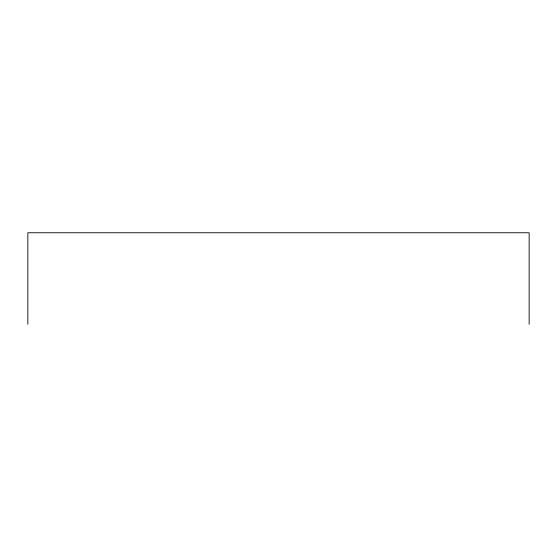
<?xml version="1.0" encoding="UTF-8"?>
<svg xmlns="http://www.w3.org/2000/svg" width="557" height="557" viewBox="0 0 557 557"><rect width="100%" height="100%" fill="white"/><g stroke="black" fill="none" stroke-linecap="round" stroke-linejoin="round"><path stroke-width="0.84" d="M529.15 324.244L529.15 232.756L27.85 232.756L27.85 324.244"/></g></svg>
